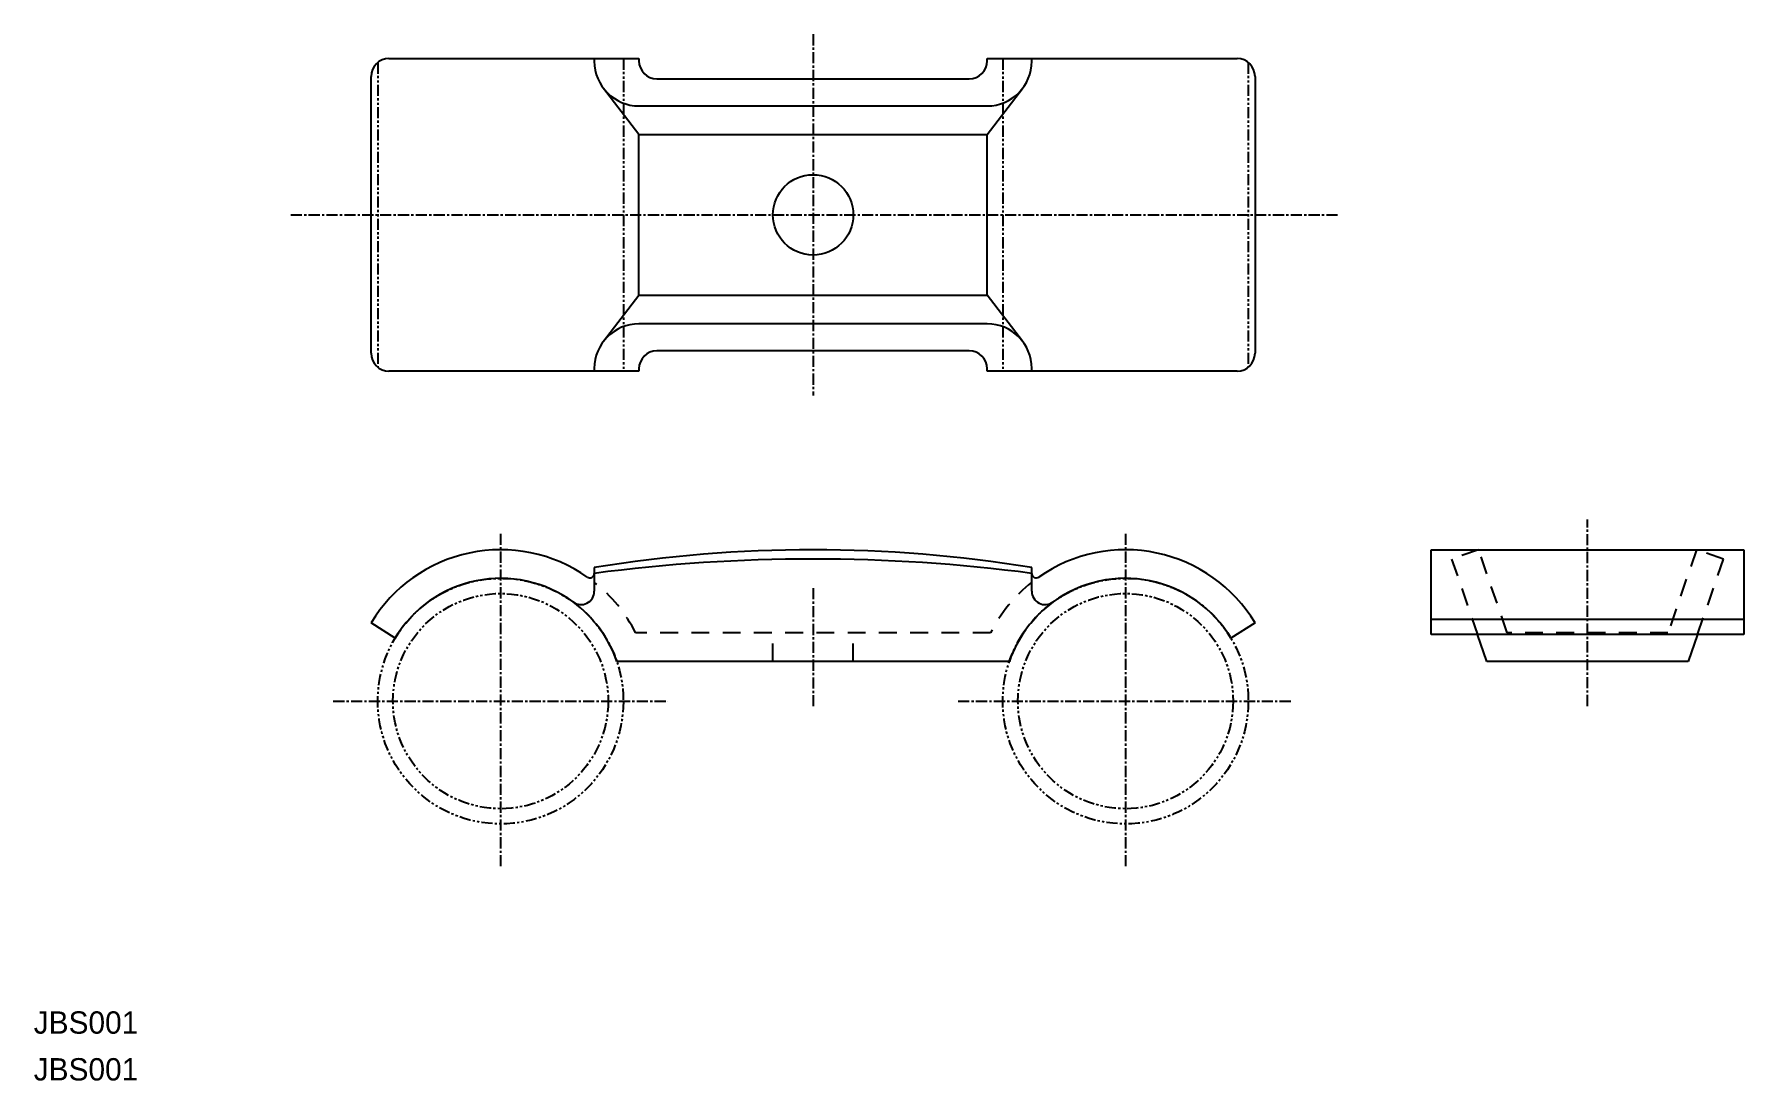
# Model space of a CAD drawing. Extents: x 0 to 192, y 0 to 117.
import ezdxf

# ---------------------------------------------------------------- set-up
doc = ezdxf.new("R2010")
doc.units = 0
for name, pattern in [('CENTER', [2, 1.25, -0.25, 0.25, -0.25]), ('DASHED', [3.5, 2, -1.5]), ('PHANTOM', [2.5, 1.25, -0.25, 0.25, -0.25, 0.25, -0.25])]:
    doc.linetypes.add(name, pattern=pattern)
doc.layers.get('0').update_dxf_attribs({"linetype": 'CONTINUOUS'})
doc.layers.add('CENTER', color=1, linetype='CENTER')

msp = doc.modelspace()

# ---------------------------------------------------------------- linework, layer by layer
at = {"color": 3, "linetype": 'PHANTOM'}
for p, q in [((38.54, 113.99), (38.54, 79.87)), ((66.04, 114.43), (66.04, 79.43)), ((108.54, 114.43), (108.54, 79.43)), ((136.04, 113.99), (136.04, 79.87))]:
    msp.add_line(p, q, dxfattribs=at)
at = {"color": 7, "linetype": 'CONTINUOUS'}
for p, q in [((39.79, 114.43), (67.79, 114.43)), ((62.79, 114.43), (62.79, 114.13)), ((67.79, 114.43), (67.79, 114.16)), ((106.79, 114.16), (106.79, 114.43)), ((106.79, 114.43), (134.79, 114.43)), ((111.79, 114.13), (111.79, 114.43)), ((37.79, 81.43), (37.79, 112.43)), ((67.79, 105.93), (63.83, 111.09)), ((69.79, 112.16), (104.79, 112.16)), ((106.79, 105.93), (110.76, 111.09)), ((136.79, 112.43), (136.79, 81.43)), ((67.79, 109.13), (106.79, 109.13)), ((67.79, 105.93), (106.79, 105.93)), ((67.79, 87.93), (67.79, 105.93)), ((106.79, 87.93), (106.79, 105.93)), ((63.83, 82.78), (67.79, 87.93)), ((67.79, 87.93), (106.79, 87.93)), ((110.76, 82.78), (106.79, 87.93)), ((106.79, 84.73), (67.79, 84.73)), ((104.79, 81.7), (69.79, 81.7)), ((67.79, 79.43), (39.79, 79.43)), ((62.79, 79.73), (62.79, 79.43)), ((67.79, 79.7), (67.79, 79.43)), ((106.79, 79.43), (106.79, 79.7)), ((134.79, 79.43), (106.79, 79.43)), ((111.79, 79.43), (111.79, 79.73)), ((156.54, 49.93), (156.54, 59.43)), ((156.54, 59.43), (191.54, 59.43)), ((191.54, 59.43), (191.54, 49.93)), ((62.79, 57.43), (62.79, 54.79)), ((111.79, 54.79), (111.79, 57.43)), ((40.48, 49.52), (37.79, 51.26)), ((136.79, 51.26), (134.1, 49.52)), ((156.54, 51.67), (191.54, 51.67)), ((191.54, 49.93), (156.54, 49.93)), ((162.76, 46.93), (161.72, 49.93)), ((186.35, 49.93), (185.32, 46.93)), ((109.28, 46.93), (65.3, 46.93)), ((185.32, 46.93), (162.76, 46.93))]:
    msp.add_line(p, q, dxfattribs=at)
at = {"color": 3, "linetype": 'DASHED'}
for p, q in [((161.84, 59.43), (158.81, 58.39)), ((165.04, 50.13), (161.84, 59.43)), ((186.24, 59.43), (183.04, 50.13)), ((189.27, 58.39), (186.24, 59.43)), ((158.81, 58.39), (161.72, 49.93)), ((186.35, 49.93), (189.27, 58.39)), ((107.17, 50.13), (67.42, 50.13)), ((82.79, 46.93), (82.79, 50.13)), ((91.79, 46.93), (91.79, 50.13)), ((183.04, 50.13), (165.04, 50.13))]:
    msp.add_line(p, q, dxfattribs=at)
at = {"color": 7, "linetype": 'CONTINUOUS'}
msp.add_circle((87.29, 96.93), 4.5, dxfattribs=at)
at = {"color": 3, "linetype": 'PHANTOM'}
for centre, radius in [((52.29, 42.48), 13.75), ((122.29, 42.48), 13.75), ((52.29, 42.48), 12.05), ((122.29, 42.48), 12.05)]:
    msp.add_circle(centre, radius, dxfattribs=at)
at = {"color": 7, "linetype": 'CONTINUOUS'}
for centre, radius, start, end in [((39.79, 112.43), 2, 90, 180), ((67.79, 114.13), 5, 180, 270), ((69.79, 114.16), 2, 180, 270), ((104.79, 114.16), 2, 270, 0), ((106.79, 114.13), 5, 270, 0), ((134.79, 112.43), 2, 360, 90), ((67.79, 79.73), 5, 90, 180), ((106.79, 79.73), 5, 360, 90), ((39.79, 81.43), 2, 180, 270), ((69.79, 79.7), 2, 90, 180), ((104.79, 79.7), 2, 360, 90), ((134.79, 81.43), 2, 270, 0), ((52.29, 42.48), 16.95, 55.0357, 148.8104), ((87.29, -91.63), 151.06, 80.6662, 99.3338), ((122.29, 42.48), 16.95, 31.1896, 124.9643), ((87.29, -129.09), 187.48, 82.491, 97.509), ((52.29, 42.48), 13.75, 53.8313, 149.187), ((62.29, 56.78), 0.5, 235.0357, 0), ((112.29, 56.78), 0.5, 180, 304.9643), ((122.29, 42.48), 13.75, 30.813, 126.1687), ((61.29, 54.79), 1.5, 233.8314, 360), ((113.29, 54.79), 1.5, 180, 306.1686), ((52.29, 42.48), 13.75, 18.883, 53.8313), ((122.29, 42.48), 13.75, 126.1687, 161.117)]:
    msp.add_arc(centre, radius, start, end, dxfattribs=at)
at = {"color": 3, "linetype": 'DASHED'}
for centre, start, end in [((52.29, 42.48), 26.8289, 51.7227), ((122.29, 42.48), 128.2773, 153.1712)]:
    msp.add_arc(centre, 16.95, start, end, dxfattribs=at)
at = {"layer": 'CENTER', "color": 1, "linetype": 'CENTER'}
for p, q in [((87.29, 117.16), (87.29, 76.7)), ((28.79, 96.93), (146.09, 96.93)), ((174.04, 41.93), (174.04, 62.83)), ((122.29, 61.23), (122.29, 23.73)), ((87.29, 55.13), (87.29, 41.93)), ((33.54, 42.48), (71.04, 42.48)), ((103.54, 42.48), (141.04, 42.48))]:
    msp.add_line(p, q, dxfattribs=at)
at = {"layer": 'CENTER'}
msp.add_line((52.29, 61.23), (52.29, 23.73), dxfattribs=at)

# ---------------------------------------------------------------- texts
for p in [(0, 5.24), (0, 0)]:
    msp.add_text('JBS001', height=2.5).set_placement(p)

doc.saveas('drawing.dxf')
